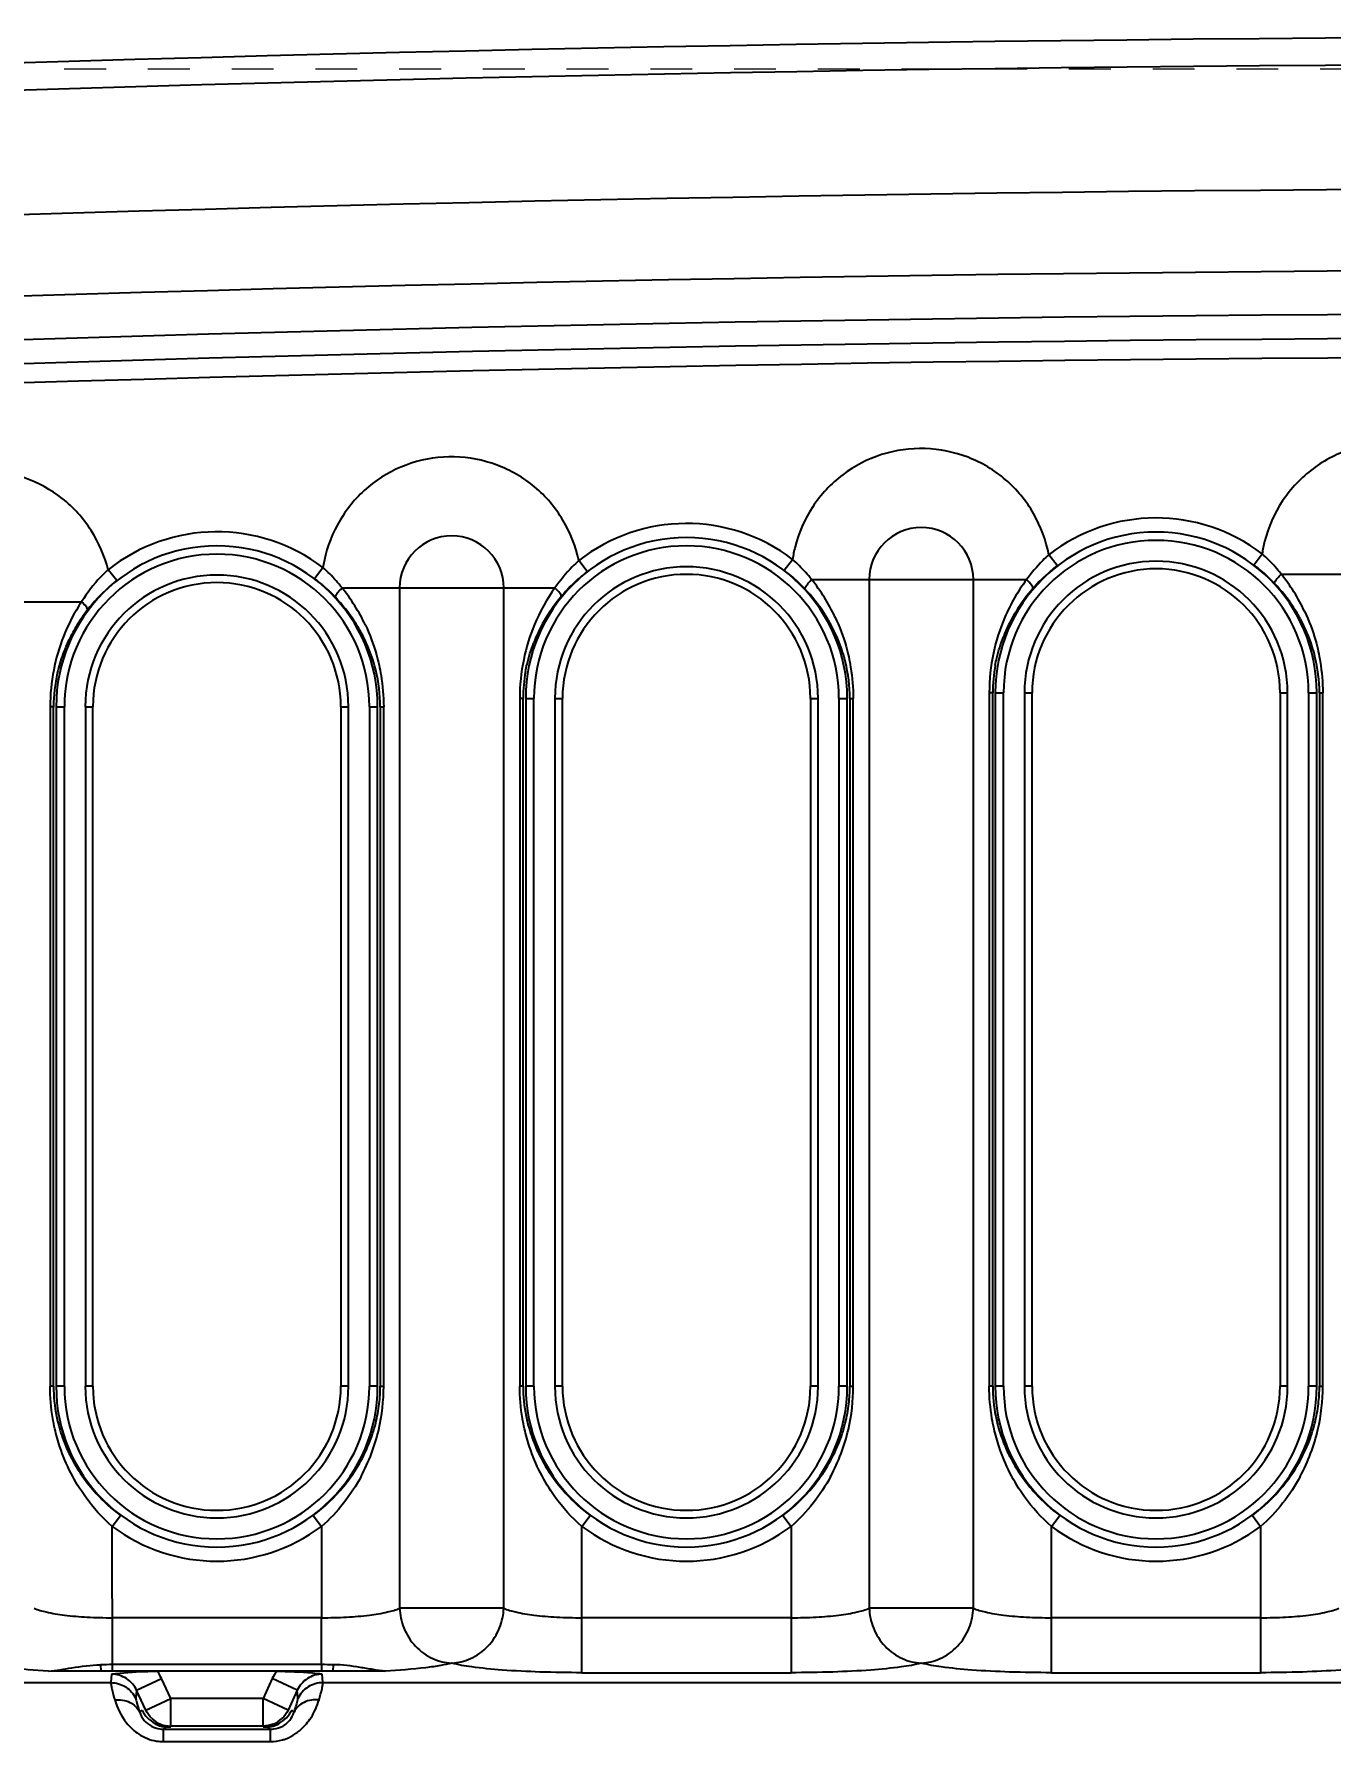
# Model space of a CAD drawing. Header units: millimetres. Extents: x 699 to 6116, y -3115 to -1923.
# Drawn here: x 984.4 to 1031.6, y -2329 to -2266.8 of the extents above; entities that cross this region are included whole.
import ezdxf

# ---------------------------------------------------------------- set-up
doc = ezdxf.new("R2010")
doc.units = ezdxf.units.MM
doc.header["$LTSCALE"] = 16.335
doc.header["$PDMODE"] = 3
doc.header["$PDSIZE"] = 0.3125
doc.linetypes.add('HIDDEN', pattern=[0.2, 0.1, -0.1])
doc.layers.get('0').update_dxf_attribs({"linetype": 'CONTINUOUS'})
doc.layers.get('Defpoints').update_dxf_attribs({"linetype": 'CONTINUOUS'})
doc.layers.add('cool', color=153, linetype='HIDDEN', lineweight=9)
doc.styles.get("Standard").update_dxf_attribs({"font": 'txt', "width": 0.8})
doc.dimstyles.get("Standard").update_dxf_attribs({"dimtxt": 0.15625, "dimasz": 0.1875, "dimexe": 0.125, "dimexo": 0.0625, "dimtad": 0, "dimtih": 1, "dimtoh": 1, "dimdsep": 46, "dimtxsty": 'Standard', "dimcen": 0.09, "dimadec": 0, "dimazin": 0, "dimtp": 0.01, "dimtm": 0.01, "dimtfac": 1, "dimtofl": 0, "dimtmove": 0, "dimatfit": 3, "dimfxl": 0, "dimtolj": 1, "dimarcsym": 0})

# ---------------------------------------------------------------- blocks, each defined once
blk = doc.blocks.new('*D754')
at = {"color": 4, "lineweight": -2}
blk.add_line((979.847, -2328.18), (979.847, -2174.809), dxfattribs=at)
at = {"layer": 'Defpoints', "color": 0}
for p in [(979.847, -2174.809), (979.847, -2328.243), (1045.847, -2423.043)]:
    blk.add_point(p, dxfattribs=at)
at = {"color": 6, "insert": (979.847, -2160.142), "char_height": 10, "attachment_point": 5, "rotation": 90}
blk.add_mtext('\\A1;66.00', dxfattribs=at)
blk = doc.blocks.new('*D755')
at = {"color": 4, "lineweight": -2}
blk.add_line((976.485, -2331.543), (755.484, -2331.543), dxfattribs=at)
at = {"layer": 'Defpoints', "color": 0}
for p in [(755.484, -2331.543), (976.547, -2331.543), (1045.847, -2423.043)]:
    blk.add_point(p, dxfattribs=at)
at = {"color": 6, "insert": (741.484, -2331.543), "char_height": 10, "attachment_point": 5}
blk.add_mtext('\\A1;91.50', dxfattribs=at)

msp = doc.modelspace()

# ---------------------------------------------------------------- linework, layer by layer
at = {"color": 7, "linetype": 'Continuous'}
for p, q in [((1004.529, -2286.339), (1004.221, -2285.944)), ((1011.698, -2286.297), (1012.002, -2285.899)), ((1021.639, -2286.125), (1021.332, -2285.729)), ((1028.791, -2286.096), (1028.839, -2286.034)), ((1028.839, -2286.034), (1029.096, -2285.698)), ((987.399, -2286.67), (987.087, -2286.277)), ((994.604, -2286.599), (994.909, -2286.2)), ((1012.698, -2286.635), (1020.521, -2286.635)), ((1014.792, -2286.635), (1014.792, -2324.067)), ((1018.583, -2324.067), (1018.583, -2286.635)), ((1029.791, -2286.434), (1037.731, -2286.434)), ((995.604, -2286.936), (1003.354, -2286.936)), ((997.699, -2286.936), (997.699, -2324.067)), ((1001.49, -2324.067), (1001.49, -2286.936)), ((978.511, -2287.439), (986.121, -2287.439)), ((1002.194, -2290.958), (1002.07, -2290.959)), ((1002.07, -2290.959), (1002.07, -2315.995)), ((1002.194, -2315.995), (1002.194, -2290.958)), ((1002.289, -2290.958), (1002.289, -2315.995)), ((1002.289, -2290.958), (1002.59, -2290.958)), ((1002.59, -2315.995), (1002.59, -2290.958)), ((1003.351, -2290.958), (1003.351, -2315.995)), ((1003.351, -2290.958), (1003.627, -2290.958)), ((1003.627, -2315.995), (1003.627, -2290.958)), ((1012.655, -2290.958), (1012.655, -2315.995)), ((1012.655, -2290.958), (1012.93, -2290.958)), ((1012.93, -2315.995), (1012.93, -2290.958)), ((1013.691, -2290.958), (1013.691, -2315.995)), ((1013.691, -2290.958), (1013.992, -2290.958)), ((1013.992, -2315.995), (1013.992, -2290.958)), ((1014.088, -2290.958), (1014.088, -2315.995)), ((1014.088, -2290.958), (1014.212, -2290.958)), ((1014.212, -2315.995), (1014.212, -2290.958)), ((1019.163, -2290.757), (1019.163, -2315.995)), ((1019.287, -2290.757), (1019.163, -2290.757)), ((1019.287, -2315.995), (1019.287, -2290.757)), ((1019.383, -2290.757), (1019.383, -2315.995)), ((1019.383, -2290.757), (1019.684, -2290.757)), ((1019.684, -2315.995), (1019.684, -2290.757)), ((1020.445, -2290.757), (1020.445, -2315.995)), ((1020.445, -2290.757), (1020.721, -2290.757)), ((1020.721, -2315.995), (1020.721, -2290.757)), ((1029.748, -2290.757), (1029.748, -2315.995)), ((1029.748, -2290.757), (1030.024, -2290.757)), ((1030.024, -2315.995), (1030.024, -2290.757)), ((1030.785, -2290.757), (1030.785, -2315.995)), ((1030.785, -2290.757), (1031.086, -2290.757)), ((1031.086, -2315.995), (1031.086, -2290.757)), ((1031.181, -2290.757), (1031.181, -2315.995)), ((1031.181, -2290.757), (1031.306, -2290.757)), ((1031.306, -2315.995), (1031.306, -2290.757)), ((984.976, -2291.26), (984.976, -2315.995)), ((985.1, -2291.26), (984.976, -2291.26)), ((985.1, -2315.995), (985.1, -2291.26)), ((985.196, -2291.26), (985.196, -2315.995)), ((985.196, -2291.26), (985.497, -2291.26)), ((985.497, -2315.995), (985.497, -2291.26)), ((986.258, -2291.26), (986.258, -2315.995)), ((986.258, -2291.26), (986.534, -2291.26)), ((986.534, -2315.995), (986.534, -2291.26)), ((995.561, -2291.26), (995.561, -2315.995)), ((995.561, -2291.26), (995.837, -2291.26)), ((995.837, -2315.995), (995.837, -2291.26)), ((996.598, -2291.26), (996.598, -2315.995)), ((996.598, -2291.26), (996.899, -2291.26)), ((996.899, -2315.995), (996.899, -2291.26)), ((996.994, -2291.26), (996.994, -2315.995)), ((996.994, -2291.26), (997.119, -2291.26)), ((997.119, -2315.995), (997.119, -2291.26)), ((985.1, -2315.995), (984.976, -2315.995)), ((985.497, -2315.995), (985.196, -2315.995)), ((986.534, -2315.995), (986.258, -2315.995)), ((995.837, -2315.995), (995.561, -2315.995)), ((996.899, -2315.995), (996.598, -2315.995)), ((996.994, -2315.995), (997.119, -2315.995)), ((1002.194, -2315.995), (1002.07, -2315.995)), ((1002.59, -2315.995), (1002.289, -2315.995)), ((1003.627, -2315.995), (1003.351, -2315.995)), ((1012.93, -2315.995), (1012.655, -2315.995)), ((1013.992, -2315.995), (1013.691, -2315.995)), ((1014.088, -2315.995), (1014.212, -2315.995)), ((1019.287, -2315.995), (1019.163, -2315.995)), ((1019.684, -2315.995), (1019.383, -2315.995)), ((1020.721, -2315.995), (1020.445, -2315.995)), ((1030.024, -2315.995), (1029.748, -2315.995)), ((1031.086, -2315.995), (1030.785, -2315.995)), ((1031.181, -2315.995), (1031.306, -2315.995)), ((987.239, -2321.096), (987.539, -2320.694)), ((994.555, -2320.694), (994.855, -2321.096)), ((1004.333, -2321.096), (1004.633, -2320.694)), ((1011.649, -2320.694), (1011.949, -2321.096)), ((1021.426, -2321.096), (1021.726, -2320.694)), ((1028.742, -2320.694), (1029.042, -2321.096)), ((987.241, -2326.356), (987.239, -2321.096)), ((994.855, -2321.096), (994.855, -2324.419)), ((1004.333, -2326.419), (1004.333, -2321.096)), ((1011.949, -2321.096), (1011.949, -2326.419)), ((1021.426, -2326.419), (1021.426, -2321.096)), ((1029.042, -2321.096), (1029.042, -2326.419)), ((994.855, -2324.419), (987.239, -2324.419)), ((994.854, -2326.126), (994.855, -2324.419)), ((1001.49, -2324.067), (997.699, -2324.067)), ((1011.949, -2324.419), (1004.333, -2324.419)), ((1018.583, -2324.067), (1014.792, -2324.067)), ((1029.042, -2324.419), (1021.426, -2324.419)), ((986.81, -2326.131), (986.821, -2326.355)), ((987.213, -2326.474), (987.187, -2326.781)), ((994.854, -2326.126), (987.241, -2326.126)), ((987.241, -2326.356), (994.855, -2326.356)), ((994.907, -2326.781), (994.881, -2326.474)), ((995.285, -2326.131), (995.273, -2326.355)), ((1004.333, -2326.419), (1011.949, -2326.419)), ((1021.426, -2326.419), (1029.042, -2326.419)), ((913.121, -2326.781), (987.187, -2326.781)), ((988.122, -2327.06), (988.098, -2327.356)), ((988.122, -2327.06), (989.032, -2326.636)), ((988.459, -2327.782), (988.122, -2327.06)), ((989.369, -2327.358), (989.032, -2326.636)), ((993.062, -2326.636), (992.726, -2327.358)), ((993.972, -2327.06), (993.062, -2326.636)), ((993.972, -2327.06), (993.636, -2327.782)), ((993.997, -2327.356), (993.972, -2327.06)), ((994.907, -2326.781), (1106.842, -2326.781)), ((988.459, -2327.782), (989.369, -2327.358)), ((989.369, -2328.363), (989.369, -2327.358)), ((992.726, -2327.358), (989.369, -2327.358)), ((992.726, -2328.363), (992.726, -2327.358)), ((993.636, -2327.782), (992.726, -2327.358)), ((988.241, -2327.852), (988.324, -2327.782)), ((988.795, -2328.263), (988.797, -2328.263)), ((992.726, -2328.363), (989.369, -2328.363)), ((993.297, -2328.263), (993.3, -2328.263)), ((993.854, -2327.852), (993.771, -2327.782)), ((989.099, -2328.476), (989.195, -2328.396)), ((989.099, -2328.928), (989.099, -2328.476)), ((989.099, -2328.476), (992.995, -2328.476)), ((989.099, -2328.928), (992.995, -2328.928)), ((989.369, -2328.396), (989.195, -2328.396)), ((992.9, -2328.396), (992.726, -2328.396)), ((992.995, -2328.476), (992.9, -2328.396)), ((992.995, -2328.928), (992.995, -2328.476))]:
    msp.add_line(p, q, dxfattribs=at)
for centre, radius, start, end in [((1045.847, -4276.218), 2012.885, 85.604565, 94.395435), ((1045.847, -4276.218), 2011.88, 85.604565, 94.395435), ((1045.847, -4276.218), 2009.339, 85.604565, 94.395435), ((1045.847, -4276.218), 2008.352, 85.604565, 94.395435), ((1045.847, -4276.218), 2003.819, 85.604565, 94.395435), ((1045.847, -4276.218), 2000.858, 85.604565, 94.395435), ((1045.847, -4276.218), 1999.273, 85.604565, 94.395435), ((1045.847, -4276.218), 1998.398, 85.604565, 94.395435), ((1045.847, -4276.218), 1997.698, 85.604565, 94.395435), ((1008.141, -2290.958), 6.365, 52.65234, 128.01667), ((1016.688, -2286.635), 1.896, 0, 180), ((1025.234, -2290.757), 6.365, 52.65166, 127.81288), ((991.047, -2291.26), 5.852, 0, 180), ((991.047, -2291.26), 6.365, 52.65271, 128.47328), ((999.594, -2286.936), 1.896, 0, 180), ((1008.141, -2290.958), 5.852, 0, 180), ((1008.141, -2290.958), 5.551, 0, 180), ((1025.234, -2290.757), 5.852, 0, 180), ((1025.234, -2290.757), 5.551, 0, 180), ((1033.954, -2286.438), 4.914, 165.95951, 171.33364), ((991.047, -2291.26), 5.551, 0, 180), ((999.751, -2286.938), 4.899, 165.95024, 171.34013), ((1016.85, -2286.637), 4.904, 165.95338, 171.33838), ((1008.492, -2289.901), 5.324, 41.47353, 48.74542), ((1025.234, -2290.757), 4.79, 0, 180), ((1025.585, -2289.7), 5.324, 41.47319, 48.74456), ((991.047, -2291.26), 4.79, 0, 180), ((990.658, -2291.771), 6.506, 49.75695, 52.65545), ((991.398, -2290.202), 5.324, 41.47372, 48.74588), ((991.069, -2290.499), 5.767, 38.15251, 41.51782), ((1008.141, -2290.958), 4.79, 0, 180), ((1008.141, -2290.958), 4.514, 0, 180), ((1007.751, -2291.469), 6.506, 49.75662, 52.655), ((1007.887, -2291.311), 6.297, 43.51858, 49.77672), ((1008.163, -2290.197), 5.767, 38.15251, 41.51764), ((1007.275, -2290.977), 6.947, 25.50771, 38.68476), ((1025.902, -2290.655), 6.717, 143.23443, 156.75816), ((1025.234, -2290.757), 4.514, 0, 180), ((1024.845, -2291.268), 6.506, 49.75601, 52.65415), ((1024.981, -2291.11), 6.297, 43.51857, 49.77611), ((1025.256, -2289.996), 5.767, 38.15251, 41.51729), ((1024.369, -2290.776), 6.947, 25.50771, 38.68476), ((991.047, -2291.26), 4.514, 0, 180), ((990.794, -2291.613), 6.297, 43.51858, 49.77705), ((990.182, -2291.279), 6.947, 25.50771, 38.68476), ((1008.829, -2290.868), 6.741, 144.32135, 157.36023), ((1008.254, -2291.183), 6.107, 139.93848, 148.77546), ((1025.362, -2290.993), 6.125, 138.80924, 148.29253), ((991.776, -2291.191), 6.786, 146.43669, 158.53972), ((990.955, -2291.347), 5.86, 142.00432, 149.39846), ((1007.952, -2291.224), 6.193, 28.49061, 33.10559), ((1025.176, -2290.88), 5.908, 149.33376, 158.59878), ((1025.292, -2290.946), 6.041, 148.31843, 149.34982), ((1025.046, -2291.023), 6.193, 28.49061, 33.10559), ((991.132, -2291.455), 6.068, 149.37076, 155.13344), ((990.859, -2291.526), 6.193, 28.49061, 33.10559), ((1009.114, -2290.975), 7.045, 157.44906, 168.34589), ((1008.072, -2291.076), 5.896, 150.12593, 158.73046), ((1008.187, -2291.14), 6.028, 148.79857, 150.14237), ((1026.207, -2290.774), 7.045, 156.84628, 168.02826), ((992.021, -2291.276), 7.045, 158.62695, 168.96696), ((990.926, -2291.363), 5.842, 155.10316, 159.78747), ((990.646, -2291.258), 5.544, 159.80507, 167.28129), ((1009.018, -2290.962), 6.948, 168.28635, 179.96698), ((1008.438, -2290.98), 5.65, 0.21904, 13.77885), ((1026.109, -2290.761), 6.946, 167.96979, 179.96996), ((1024.802, -2290.762), 5.514, 169.43357, 179.94801), ((1025.531, -2290.779), 5.65, 0.21904, 13.77885), ((991.922, -2291.264), 6.945, 168.90524, 179.96787), ((990.779, -2291.284), 5.679, 167.32786, 179.76192), ((991.344, -2291.282), 5.65, 0.21904, 13.77885), ((1007.705, -2290.963), 5.511, 169.69962, 179.95102), ((990.731, -2315.979), 5.631, 180.17075, 191.28696), ((991.047, -2315.995), 5.852, 180, 0), ((991.047, -2315.995), 5.551, 180, 360), ((991.047, -2315.995), 4.79, 180, 360), ((991.047, -2315.995), 4.514, 180, 0), ((990.133, -2315.991), 6.985, 347.0025, 359.96792), ((991.539, -2315.995), 5.455, 353.30508, 359.99397), ((1007.825, -2315.979), 5.631, 180.17075, 191.28696), ((1008.141, -2315.995), 5.852, 180, 0), ((1008.141, -2315.995), 5.551, 180, 360), ((1008.141, -2315.995), 4.79, 180, 360), ((1008.141, -2315.995), 4.514, 180, 0), ((1007.227, -2315.991), 6.985, 347.0025, 359.96792), ((1008.633, -2315.995), 5.455, 353.30508, 359.99397), ((1024.918, -2315.979), 5.631, 180.17075, 191.28696), ((1025.234, -2315.995), 5.852, 180, 0), ((1025.234, -2315.995), 5.551, 180, 360), ((1025.234, -2315.995), 4.79, 180, 360), ((1025.234, -2315.995), 4.514, 180, 0), ((1024.32, -2315.991), 6.985, 347.0025, 359.96792), ((1025.726, -2315.995), 5.455, 353.30508, 359.99397), ((991.43, -2315.981), 5.565, 345.90603, 353.29158), ((1008.524, -2315.981), 5.565, 345.90603, 353.29158), ((1025.617, -2315.981), 5.565, 345.90603, 353.29158), ((990.253, -2316.028), 6.86, 331.70951, 347.07638), ((991.269, -2315.939), 5.732, 337.87532, 345.89125), ((1007.347, -2316.028), 6.86, 331.70951, 347.07638), ((1008.362, -2315.939), 5.732, 337.87532, 345.89125), ((1024.44, -2316.028), 6.86, 331.70951, 347.07638), ((1025.456, -2315.939), 5.732, 337.87532, 345.89125), ((991.091, -2315.865), 5.924, 329.14275, 337.86892), ((1008.184, -2315.865), 5.924, 329.14275, 337.86892), ((1025.278, -2315.865), 5.924, 329.14275, 337.86892), ((990.943, -2315.776), 6.097, 320.63545, 329.13661), ((1008.036, -2315.776), 6.097, 320.63545, 329.13661), ((1025.13, -2315.776), 6.097, 320.63545, 329.13661), ((990.814, -2315.669), 6.265, 306.67154, 320.62332), ((1007.907, -2315.669), 6.265, 306.67154, 320.62332), ((1025.001, -2315.669), 6.265, 306.67154, 320.62332), ((991.288, -2315.661), 6.275, 222.45432, 233.32018), ((1008.381, -2315.661), 6.275, 222.45432, 233.32018), ((1025.475, -2315.661), 6.275, 222.45432, 233.32018), ((991.047, -2315.995), 6.365, 233.25449, 306.74604), ((1008.141, -2315.995), 6.365, 233.25404, 306.74596), ((1025.234, -2315.995), 6.365, 233.25404, 306.74596), ((987.24, -2342.094), 15.968, 89.99731, 91.54415), ((987.24, -2240.851), 85.505, 269.71964, 270.00065), ((987.196, -2327.492), 2.026, 25.00561, 33.3334), ((994.899, -2327.493), 2.027, 146.66819, 154.99281), ((994.856, -2341.968), 15.842, 88.4482, 90.00816), ((994.857, -2241.023), 85.333, 269.99885, 270.27965), ((989.24, -2327.351), 1.013, 205.05403, 244.07634), ((989.369, -2327.36), 1.003, 226.58371, 269.99284), ((992.727, -2327.362), 1.001, 291.68775, 313.43168), ((992.854, -2327.351), 1.013, 295.92354, 334.94585), ((993.018, -2327.589), 0.883, 298.92281, 307.15963), ((993.09, -2327.639), 0.793, 337.34688, 344.44632), ((989.1, -2327.368), 1.56, 260.6717, 269.98571), ((989.098, -2327.521), 0.955, 262.49347, 270.08854), ((992.993, -2327.355), 1.573, 270.07564, 286.2553)]:
    msp.add_arc(centre, radius, start, end, dxfattribs=at)
for points, knots in [([(1038.45, -2285.66), (1038.363, -2285.13), (1038.009, -2284.09), (1036.993, -2282.798), (1035.597, -2281.928), (1033.992, -2281.573), (1032.361, -2281.782), (1030.892, -2282.524), (1029.765, -2283.72), (1029.322, -2284.725), (1029.186, -2285.246)], [0, 0, 0, 0, 0.12498, 0.249979, 0.374978, 0.499969, 0.62497, 0.749973, 0.874997, 1, 1, 1, 1]), ([(1004.221, -2285.944), (1004.111, -2285.427), (1003.718, -2284.423), (1002.673, -2283.193), (1001.275, -2282.384), (999.69, -2282.076), (998.093, -2282.315), (996.661, -2283.064), (995.564, -2284.249), (995.132, -2285.237), (994.999, -2285.748)], [0, 0, 0, 0, 0.124982, 0.249982, 0.374981, 0.499972, 0.624972, 0.749974, 0.874996, 1, 1, 1, 1]), ([(1021.332, -2285.729), (1021.231, -2285.207), (1020.853, -2284.188), (1019.82, -2282.933), (1018.422, -2282.1), (1016.829, -2281.774), (1015.218, -2282.001), (1013.772, -2282.747), (1012.663, -2283.937), (1012.227, -2284.932), (1012.093, -2285.447)], [0, 0, 0, 0, 0.124981, 0.249981, 0.37498, 0.499971, 0.624971, 0.749974, 0.874996, 1, 1, 1, 1]), ([(987.087, -2286.277), (986.96, -2285.772), (986.539, -2284.796), (985.473, -2283.615), (984.075, -2282.852), (982.507, -2282.582), (980.936, -2282.842), (979.534, -2283.597), (978.461, -2284.772), (978.037, -2285.747), (977.906, -2286.251)], [0, 0, 0, 0, 0.124985, 0.249985, 0.374983, 0.499975, 0.624974, 0.749976, 0.874997, 1, 1, 1, 1]), ([(1004.221, -2285.944), (1004.137, -2286.017), (1003.819, -2286.322), (1003.543, -2286.667), (1003.354, -2286.936)], [0, 0, 0, 0, 0.252262, 1, 1, 1, 1]), ([(1021.332, -2285.729), (1021.255, -2285.796), (1020.961, -2286.076), (1020.7, -2286.389), (1020.521, -2286.635)], [0, 0, 0, 0, 0.251936, 1, 1, 1, 1]), ([(987.087, -2286.277), (986.993, -2286.363), (986.63, -2286.714), (986.322, -2287.12), (986.121, -2287.439)], [0, 0, 0, 0, 0.252951, 1, 1, 1, 1]), ([(987.399, -2286.67), (987.298, -2286.75), (986.914, -2287.074), (986.566, -2287.444), (986.337, -2287.739)], [0, 0, 0, 0, 0.255958, 1, 1, 1, 1]), ([(1004.529, -2286.339), (1004.441, -2286.408), (1004.102, -2286.688), (1003.791, -2287.002), (1003.58, -2287.253)], [0, 0, 0, 0, 0.254928, 1, 1, 1, 1]), ([(1012.454, -2286.975), (1012.448, -2286.96), (1012.471, -2286.91), (1012.517, -2286.836), (1012.599, -2286.738), (1012.663, -2286.67), (1012.698, -2286.635)], [0, 0, 0, 0, 0.113639, 0.336137, 0.650146, 1, 1, 1, 1]), ([(1020.753, -2286.959), (1020.758, -2286.944), (1020.742, -2286.897), (1020.671, -2286.786), (1020.586, -2286.697), (1020.521, -2286.635)], [0, 0, 0, 0, 0.115935, 0.333251, 1, 1, 1, 1]), ([(1021.639, -2286.125), (1021.558, -2286.189), (1021.243, -2286.445), (1020.952, -2286.731), (1020.753, -2286.959)], [0, 0, 0, 0, 0.254373, 1, 1, 1, 1]), ([(1029.547, -2286.774), (1029.542, -2286.759), (1029.564, -2286.709), (1029.611, -2286.635), (1029.693, -2286.537), (1029.756, -2286.469), (1029.791, -2286.434)], [0, 0, 0, 0, 0.113639, 0.336136, 0.650146, 1, 1, 1, 1]), ([(995.36, -2287.277), (995.355, -2287.262), (995.377, -2287.212), (995.424, -2287.138), (995.506, -2287.04), (995.569, -2286.972), (995.604, -2286.936)], [0, 0, 0, 0, 0.113639, 0.336137, 0.650147, 1, 1, 1, 1]), ([(1003.58, -2287.253), (1003.585, -2287.238), (1003.57, -2287.191), (1003.501, -2287.082), (1003.418, -2286.996), (1003.354, -2286.936)], [0, 0, 0, 0, 0.11896, 0.336028, 1, 1, 1, 1]), ([(986.337, -2287.739), (986.342, -2287.724), (986.325, -2287.677), (986.26, -2287.575), (986.182, -2287.493), (986.121, -2287.439)], [0, 0, 0, 0, 0.129828, 0.354219, 1, 1, 1, 1]), ([(1030.639, -2287.785), (1030.805, -2288.134), (1030.989, -2288.621), (1031.112, -2289.123), (1031.14, -2289.25)], [0, 0, 0, 0, 0.748138, 1, 1, 1, 1]), ([(996.452, -2288.288), (996.618, -2288.637), (996.802, -2289.124), (996.925, -2289.626), (996.953, -2289.753)], [0, 0, 0, 0, 0.748138, 1, 1, 1, 1]), ([(1013.925, -2289.634), (1013.896, -2289.514), (1013.764, -2289.044), (1013.569, -2288.591), (1013.395, -2288.27)], [0, 0, 0, 0, 0.252691, 1, 1, 1, 1]), ([(1013.545, -2287.986), (1013.712, -2288.335), (1013.895, -2288.822), (1014.019, -2289.324), (1014.046, -2289.451)], [0, 0, 0, 0, 0.748138, 1, 1, 1, 1]), ([(1031.019, -2289.433), (1030.989, -2289.313), (1030.858, -2288.842), (1030.663, -2288.39), (1030.489, -2288.069)], [0, 0, 0, 0, 0.252691, 1, 1, 1, 1]), ([(996.832, -2289.936), (996.802, -2289.816), (996.671, -2289.345), (996.476, -2288.893), (996.302, -2288.572)], [0, 0, 0, 0, 0.252691, 1, 1, 1, 1]), ([(1002.283, -2289.978), (1002.299, -2289.888), (1002.372, -2289.534), (1002.48, -2289.188), (1002.578, -2288.937)], [0, 0, 0, 0, 0.253291, 1, 1, 1, 1]), ([(1019.381, -2289.751), (1019.398, -2289.662), (1019.471, -2289.314), (1019.579, -2288.972), (1019.676, -2288.724)], [0, 0, 0, 0, 0.253244, 1, 1, 1, 1]), ([(996.953, -2289.753), (996.979, -2289.875), (997.071, -2290.373), (997.112, -2290.88), (997.119, -2291.26)], [0, 0, 0, 0, 0.248077, 1, 1, 1, 1]), ([(1014.046, -2289.451), (1014.073, -2289.574), (1014.165, -2290.071), (1014.205, -2290.578), (1014.212, -2290.958)], [0, 0, 0, 0, 0.248077, 1, 1, 1, 1]), ([(1031.14, -2289.25), (1031.166, -2289.373), (1031.258, -2289.87), (1031.299, -2290.377), (1031.306, -2290.757)], [0, 0, 0, 0, 0.248077, 1, 1, 1, 1]), ([(985.15, -2317.538), (985.121, -2317.414), (985.021, -2316.905), (984.976, -2316.386), (984.976, -2315.995)], [0, 0, 0, 0, 0.246522, 1, 1, 1, 1]), ([(1002.243, -2317.538), (1002.215, -2317.414), (1002.115, -2316.905), (1002.07, -2316.386), (1002.07, -2315.995)], [0, 0, 0, 0, 0.246522, 1, 1, 1, 1]), ([(1019.337, -2317.538), (1019.308, -2317.414), (1019.208, -2316.905), (1019.163, -2316.386), (1019.163, -2315.995)], [0, 0, 0, 0, 0.246522, 1, 1, 1, 1]), ([(985.209, -2317.081), (985.226, -2317.165), (985.3, -2317.495), (985.405, -2317.819), (985.499, -2318.054)], [0, 0, 0, 0, 0.253093, 1, 1, 1, 1]), ([(1002.303, -2317.081), (1002.32, -2317.165), (1002.394, -2317.495), (1002.499, -2317.819), (1002.592, -2318.054)], [0, 0, 0, 0, 0.253093, 1, 1, 1, 1]), ([(1019.396, -2317.081), (1019.413, -2317.165), (1019.487, -2317.495), (1019.592, -2317.819), (1019.686, -2318.054)], [0, 0, 0, 0, 0.253093, 1, 1, 1, 1]), ([(986.259, -2320.014), (985.864, -2319.464), (985.444, -2318.638), (985.2, -2317.763), (985.15, -2317.538)], [0, 0, 0, 0, 0.746536, 1, 1, 1, 1]), ([(1003.352, -2320.014), (1002.957, -2319.464), (1002.538, -2318.638), (1002.294, -2317.763), (1002.243, -2317.538)], [0, 0, 0, 0, 0.746536, 1, 1, 1, 1]), ([(1020.446, -2320.014), (1020.051, -2319.464), (1019.631, -2318.638), (1019.387, -2317.763), (1019.337, -2317.538)], [0, 0, 0, 0, 0.746536, 1, 1, 1, 1]), ([(985.499, -2318.054), (985.566, -2318.222), (985.865, -2318.886), (986.288, -2319.493), (986.658, -2319.897)], [0, 0, 0, 0, 0.248204, 1, 1, 1, 1]), ([(1002.592, -2318.054), (1002.659, -2318.222), (1002.959, -2318.886), (1003.382, -2319.493), (1003.751, -2319.897)], [0, 0, 0, 0, 0.248204, 1, 1, 1, 1]), ([(1019.686, -2318.054), (1019.753, -2318.222), (1020.052, -2318.886), (1020.475, -2319.493), (1020.845, -2319.897)], [0, 0, 0, 0, 0.248204, 1, 1, 1, 1]), ([(984.396, -2324.067), (984.534, -2324.135), (984.902, -2324.234), (985.547, -2324.338), (986.352, -2324.403), (986.934, -2324.419), (987.239, -2324.419)], [0, 0, 0, 0, 0.159954, 0.393168, 0.681995, 1, 1, 1, 1]), ([(994.855, -2324.419), (995.16, -2324.419), (995.743, -2324.403), (996.547, -2324.338), (997.192, -2324.234), (997.561, -2324.135), (997.699, -2324.067)], [0, 0, 0, 0, 0.31799, 0.60679, 0.840021, 1, 1, 1, 1]), ([(997.699, -2324.067), (997.707, -2324.313), (997.814, -2324.824), (998.236, -2325.488), (998.866, -2325.941), (999.36, -2326.058), (999.594, -2326.067)], [0, 0, 0, 0, 0.245219, 0.508446, 0.766421, 1, 1, 1, 1]), ([(999.594, -2326.067), (999.828, -2326.058), (1000.322, -2325.941), (1000.952, -2325.488), (1001.374, -2324.824), (1001.481, -2324.313), (1001.49, -2324.067)], [0, 0, 0, 0, 0.233579, 0.491555, 0.754782, 1, 1, 1, 1]), ([(1001.49, -2324.067), (1001.627, -2324.135), (1001.996, -2324.234), (1002.641, -2324.338), (1003.445, -2324.403), (1004.028, -2324.419), (1004.333, -2324.419)], [0, 0, 0, 0, 0.159969, 0.39318, 0.681951, 1, 1, 1, 1]), ([(1011.949, -2324.419), (1012.254, -2324.419), (1012.836, -2324.403), (1013.641, -2324.338), (1014.286, -2324.234), (1014.654, -2324.135), (1014.792, -2324.067)], [0, 0, 0, 0, 0.318055, 0.606823, 0.840028, 1, 1, 1, 1]), ([(1014.792, -2324.067), (1014.8, -2324.313), (1014.907, -2324.824), (1015.329, -2325.488), (1015.96, -2325.941), (1016.453, -2326.058), (1016.688, -2326.067)], [0, 0, 0, 0, 0.245218, 0.508445, 0.766421, 1, 1, 1, 1]), ([(1016.688, -2326.067), (1016.922, -2326.058), (1017.415, -2325.941), (1018.046, -2325.488), (1018.468, -2324.824), (1018.575, -2324.313), (1018.583, -2324.067)], [0, 0, 0, 0, 0.233579, 0.491555, 0.754782, 1, 1, 1, 1]), ([(1018.583, -2324.067), (1018.721, -2324.135), (1019.089, -2324.234), (1019.734, -2324.338), (1020.539, -2324.403), (1021.121, -2324.419), (1021.426, -2324.419)], [0, 0, 0, 0, 0.159969, 0.39318, 0.681951, 1, 1, 1, 1]), ([(1029.042, -2324.419), (1029.347, -2324.419), (1029.93, -2324.403), (1030.734, -2324.338), (1031.379, -2324.234), (1031.748, -2324.135), (1031.886, -2324.067)], [0, 0, 0, 0, 0.318055, 0.606823, 0.840028, 1, 1, 1, 1]), ([(984.912, -2326.359), (984.421, -2326.332), (983.746, -2326.283), (982.943, -2326.17), (982.63, -2326.105), (982.501, -2326.067)], [0, 0, 0, 0, 0.606441, 0.833644, 1, 1, 1, 1]), ([(984.912, -2326.359), (985.198, -2326.341), (985.826, -2326.221), (986.459, -2326.141), (986.81, -2326.132)], [0, 0, 0, 0, 0.450175, 1, 1, 1, 1]), ([(988.889, -2326.379), (988.728, -2326.379), (988.169, -2326.388), (987.61, -2326.432), (987.213, -2326.474)], [0, 0, 0, 0, 0.287233, 1, 1, 1, 1]), ([(988.122, -2327.06), (988.044, -2326.89), (987.785, -2326.586), (987.401, -2326.473), (987.213, -2326.474)], [0, 0, 0, 0, 0.499585, 1, 1, 1, 1]), ([(994.881, -2326.474), (994.763, -2326.461), (994.206, -2326.405), (993.646, -2326.379), (993.206, -2326.379)], [0, 0, 0, 0, 0.213175, 1, 1, 1, 1]), ([(994.881, -2326.474), (994.693, -2326.473), (994.309, -2326.586), (994.051, -2326.89), (993.972, -2327.06)], [0, 0, 0, 0, 0.500496, 1, 1, 1, 1]), ([(994.854, -2326.126), (994.854, -2326.142), (994.855, -2326.219), (994.855, -2326.296), (994.855, -2326.356)], [0, 0, 0, 0, 0.212705, 1, 1, 1, 1]), ([(997.183, -2326.359), (997.032, -2326.35), (996.723, -2326.306), (996.096, -2326.199), (995.611, -2326.129), (995.285, -2326.131)], [0, 0, 0, 0, 0.236936, 0.488719, 1, 1, 1, 1]), ([(999.594, -2326.067), (999.465, -2326.105), (999.151, -2326.17), (998.348, -2326.283), (997.673, -2326.332), (997.182, -2326.359)], [0, 0, 0, 0, 0.166376, 0.393599, 1, 1, 1, 1]), ([(1004.333, -2326.419), (1003.825, -2326.419), (1002.856, -2326.403), (1001.517, -2326.338), (1000.445, -2326.234), (999.831, -2326.137), (999.594, -2326.067)], [0, 0, 0, 0, 0.320373, 0.610617, 0.844065, 1, 1, 1, 1]), ([(1016.688, -2326.067), (1016.45, -2326.137), (1015.837, -2326.234), (1014.765, -2326.338), (1013.426, -2326.403), (1012.457, -2326.419), (1011.949, -2326.419)], [0, 0, 0, 0, 0.155949, 0.389404, 0.679649, 1, 1, 1, 1]), ([(1021.426, -2326.419), (1020.918, -2326.419), (1019.949, -2326.403), (1018.611, -2326.338), (1017.538, -2326.234), (1016.925, -2326.137), (1016.688, -2326.067)], [0, 0, 0, 0, 0.320374, 0.610618, 0.844066, 1, 1, 1, 1]), ([(1033.781, -2326.067), (1033.544, -2326.137), (1032.931, -2326.234), (1031.858, -2326.338), (1030.519, -2326.403), (1029.551, -2326.419), (1029.042, -2326.419)], [0, 0, 0, 0, 0.155949, 0.389404, 0.679649, 1, 1, 1, 1]), ([(987.187, -2326.781), (987.186, -2326.807), (987.196, -2326.879), (987.239, -2327.089), (987.291, -2327.27), (987.331, -2327.407)], [0, 0, 0, 0, 0.124728, 0.334597, 1, 1, 1, 1]), ([(987.187, -2326.781), (987.375, -2326.781), (987.756, -2326.889), (988.018, -2327.188), (988.098, -2327.356)], [0, 0, 0, 0, 0.500609, 1, 1, 1, 1]), ([(994.907, -2326.781), (994.72, -2326.781), (994.339, -2326.889), (994.077, -2327.188), (993.997, -2327.356)], [0, 0, 0, 0, 0.500608, 1, 1, 1, 1]), ([(994.764, -2327.407), (994.804, -2327.27), (994.855, -2327.089), (994.899, -2326.879), (994.909, -2326.807), (994.907, -2326.781)], [0, 0, 0, 0, 0.665407, 0.875292, 1, 1, 1, 1]), ([(987.331, -2327.407), (987.514, -2327.39), (987.884, -2327.441), (988.165, -2327.701), (988.241, -2327.852)], [0, 0, 0, 0, 0.522338, 1, 1, 1, 1]), ([(987.331, -2327.407), (987.418, -2327.707), (987.656, -2328.185), (988.206, -2328.701), (988.622, -2328.87), (988.847, -2328.907)], [0, 0, 0, 0, 0.41911, 0.694063, 1, 1, 1, 1]), ([(988.098, -2327.356), (988.096, -2327.377), (988.106, -2327.435), (988.15, -2327.601), (988.201, -2327.744), (988.241, -2327.852)], [0, 0, 0, 0, 0.123367, 0.332805, 1, 1, 1, 1]), ([(994.764, -2327.407), (994.58, -2327.39), (994.211, -2327.441), (993.93, -2327.701), (993.854, -2327.852)], [0, 0, 0, 0, 0.522337, 1, 1, 1, 1]), ([(993.854, -2327.852), (993.865, -2327.822), (993.902, -2327.719), (993.938, -2327.614), (993.96, -2327.54)], [0, 0, 0, 0, 0.290956, 1, 1, 1, 1]), ([(993.96, -2327.54), (993.964, -2327.524), (993.978, -2327.475), (993.991, -2327.425), (993.996, -2327.39)], [0, 0, 0, 0, 0.311222, 1, 1, 1, 1]), ([(994.305, -2328.279), (994.367, -2328.205), (994.562, -2327.938), (994.699, -2327.631), (994.764, -2327.407)], [0, 0, 0, 0, 0.292058, 1, 1, 1, 1]), ([(988.241, -2327.852), (988.272, -2327.963), (988.43, -2328.266), (988.759, -2328.439), (988.973, -2328.468)], [0, 0, 0, 0, 0.348004, 1, 1, 1, 1]), ([(989.195, -2328.396), (989.15, -2328.396), (989.061, -2328.385), (988.955, -2328.372), (988.733, -2328.263), (988.795, -2328.262)], [0, 0, 0, 0, 0.314629, 0.565523, 1, 1, 1, 1]), ([(988.797, -2328.263), (988.818, -2328.264), (988.883, -2328.294), (988.95, -2328.313), (988.998, -2328.325)], [0, 0, 0, 0, 0.290014, 1, 1, 1, 1]), ([(988.998, -2328.325), (989.008, -2328.328), (989.051, -2328.338), (989.095, -2328.347), (989.129, -2328.352)], [0, 0, 0, 0, 0.218788, 1, 1, 1, 1]), ([(992.813, -2328.363), (992.873, -2328.363), (993.027, -2328.35), (993.175, -2328.302), (993.263, -2328.272)], [0, 0, 0, 0, 0.391362, 1, 1, 1, 1]), ([(992.995, -2328.476), (993.037, -2328.476), (993.192, -2328.466), (993.345, -2328.417), (993.445, -2328.362)], [0, 0, 0, 0, 0.266704, 1, 1, 1, 1]), ([(993.3, -2328.262), (993.303, -2328.262), (993.31, -2328.262), (993.309, -2328.278), (993.285, -2328.292), (993.247, -2328.32), (993.171, -2328.352), (993.109, -2328.371), (993.07, -2328.378)], [0, 0, 0, 0, 0.032988, 0.055233, 0.138614, 0.306365, 0.580154, 1, 1, 1, 1]), ([(993.263, -2328.272), (993.267, -2328.271), (993.278, -2328.267), (993.29, -2328.263), (993.297, -2328.263)], [0, 0, 0, 0, 0.352548, 1, 1, 1, 1]), ([(993.551, -2328.293), (993.589, -2328.264), (993.699, -2328.165), (993.783, -2328.038), (993.822, -2327.945)], [0, 0, 0, 0, 0.318008, 1, 1, 1, 1]), ([(993.899, -2328.646), (993.939, -2328.619), (994.087, -2328.511), (994.218, -2328.382), (994.305, -2328.279)], [0, 0, 0, 0, 0.261725, 1, 1, 1, 1]), ([(993.07, -2328.378), (993.057, -2328.381), (993.001, -2328.391), (992.944, -2328.396), (992.9, -2328.396)], [0, 0, 0, 0, 0.229722, 1, 1, 1, 1]), ([(993.434, -2328.865), (993.476, -2328.853), (993.639, -2328.798), (993.793, -2328.717), (993.899, -2328.646)], [0, 0, 0, 0, 0.256183, 1, 1, 1, 1])]:
    msp.add_open_spline(points, degree=3, knots=knots, dxfattribs=at)
for points in [[(996.046, -2288.143), (995.845, -2287.835), (995.615, -2287.543), (995.36, -2287.277)], [(1013.14, -2287.842), (1012.939, -2287.533), (1012.709, -2287.241), (1012.454, -2286.975)], [(1030.233, -2287.641), (1030.032, -2287.332), (1029.802, -2287.04), (1029.547, -2286.774)], [(996.294, -2319.279), (995.928, -2319.96), (995.438, -2320.588), (994.855, -2321.096)], [(1013.387, -2319.279), (1013.022, -2319.96), (1012.531, -2320.588), (1011.949, -2321.096)], [(1030.481, -2319.279), (1030.115, -2319.96), (1029.625, -2320.588), (1029.042, -2321.096)], [(987.239, -2321.096), (986.872, -2320.776), (986.542, -2320.41), (986.259, -2320.014)], [(1004.333, -2321.096), (1003.966, -2320.776), (1003.636, -2320.41), (1003.352, -2320.014)], [(1021.426, -2321.096), (1021.059, -2320.776), (1020.729, -2320.41), (1020.446, -2320.014)], [(984.912, -2326.359), (985.548, -2326.349), (986.185, -2326.352), (986.821, -2326.355)], [(995.273, -2326.355), (995.91, -2326.352), (996.546, -2326.349), (997.182, -2326.359)], [(993.996, -2327.39), (993.997, -2327.379), (993.998, -2327.368), (993.997, -2327.356)], [(988.68, -2328.089), (988.588, -2328.002), (988.512, -2327.896), (988.459, -2327.782)], [(989.129, -2328.352), (989.18, -2328.359), (989.231, -2328.363), (989.282, -2328.363)], [(993.097, -2328.292), (992.98, -2328.338), (992.852, -2328.363), (992.726, -2328.363)], [(993.636, -2327.782), (993.583, -2327.896), (993.506, -2328.002), (993.415, -2328.089)]]:
    msp.add_open_spline(points, degree=3, dxfattribs=at)
at = {"layer": 'cool', "ltscale": 0.932966}
msp.add_line((775.177, -2268.043), (1316.517, -2268.043), dxfattribs=at)

# ---------------------------------------------------------------- dimensions: what is measured, and where the dimension line sits
for feature_location, offset, dtype, picture, middle in [((979.847, -2328.243), (0, 153.433), 1, '*D754', (979.847, -2160.142)), ((976.547, -2331.543), (-221.063, 0), 0, '*D755', (741.484, -2331.543))]:
    dim = msp.add_ordinate_dim(feature_location=feature_location, offset=offset, dtype=dtype, origin=(1045.847, -2423.043), dimstyle='Standard', override={"dimtxt": 10, "dimasz": 10, "dimgap": 0, "dimtih": 0, "dimtoh": 0, "dimzin": 0, "dimcen": 0, "dimclrd": 4, "dimclre": 4, "dimclrt": 6, "dimadec": 2, "dimtp": 0, "dimtm": 0, "dimtzin": 0})
    dim.commit()
    dim.dimension.update_dxf_attribs({"geometry": picture, "text_midpoint": middle})

doc.saveas('drawing.dxf')
